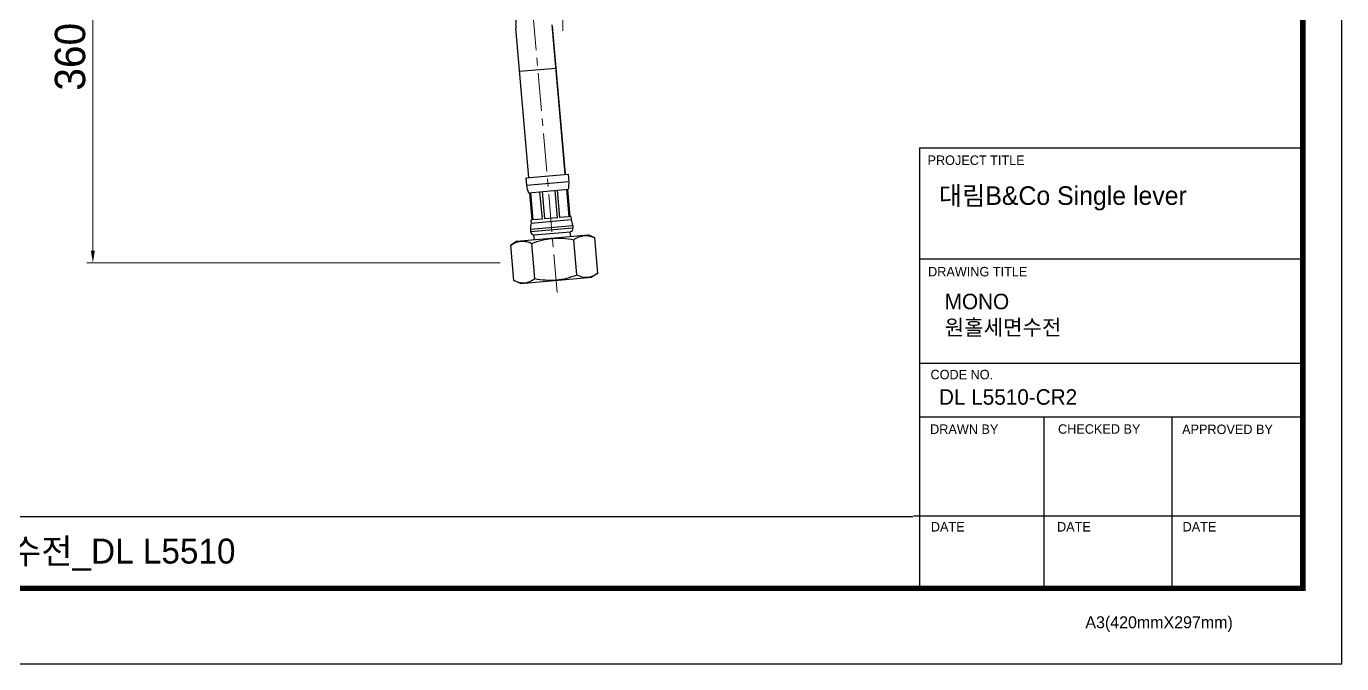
# Model space of a CAD drawing. Extents: x 0 to 790, y 0 to 579.
# Drawn here: x 356.9 to 789.9, y 0 to 209.8 of the extents above; entities that cross this region are included whole.
import ezdxf

# ---------------------------------------------------------------- set-up
doc = ezdxf.new("R2010")
doc.units = 0
doc.header["$LTSCALE"] = 10
doc.header["$MEASUREMENT"] = 0
doc.header["$PDMODE"] = 3
doc.header["$PDSIZE"] = -10
doc.linetypes.add('CENTER', pattern=[2, 1.25, -0.25, 0.25, -0.25])
doc.layers.get('0').update_dxf_attribs({"linetype": 'CONTINUOUS'})
doc.layers.get('DEFPOINTS').update_dxf_attribs({"linetype": 'CONTINUOUS'})
doc.layers.add('BODY', color=7, linetype='CONTINUOUS')
doc.layers.add('DEF_LAYER_ASSEM_MEMBER', color=7, linetype='CONTINUOUS')
doc.styles.add('Daelim Dimension', font='')
doc.styles.get('Daelim Dimension').set_extended_font_data('나눔고딕')
doc.dimstyles.new('DEFAULT', dxfattribs={"dimscale": 2, "dimtxt": 2, "dimasz": 2, "dimexe": 0, "dimexo": 2, "dimgap": 1, "dimtad": 1, "dimdec": 0, "dimzin": 9, "dimdsep": 46, "dimtxsty": 'Daelim Dimension', "dimcen": 0.5, "dimclrd": 5, "dimclre": 5, "dimclrt": 256, "dimadec": 1, "dimazin": 0, "dimtfac": 1, "dimtdec": 0, "dimtix": 1, "dimtmove": 0, "dimatfit": 3, "dimfxl": 0, "dimtolj": 1, "dimtzin": 1, "dimlwd": 9, "dimlwe": 9, "dimarcsym": 0})

# ---------------------------------------------------------------- blocks, each defined once
blk = doc.blocks.new('*D6')
at = {"color": 5, "lineweight": 9, "ltscale": 0.5, "transparency": 16777216}
for p, q in [((495.36, 267.58), (376.76, 267.58)), ((378.76, 135.95), (378.76, 263.58)), ((512.89, 131.95), (376.76, 131.95))]:
    blk.add_line(p, q, dxfattribs=at)
at = {"color": 5, "ltscale": 0.5, "transparency": 16777216}
for points in [[(378.1, 263.58), (379.43, 263.58), (378.76, 267.58)], [(378.1, 135.95), (379.43, 135.95), (378.76, 131.95)]]:
    blk.add_solid(points, dxfattribs=at)
at = {"layer": 'DEFPOINTS', "color": 0, "ltscale": 0.5, "transparency": 16777216}
for p in [(378.76, 267.58), (499.36, 267.58), (516.89, 131.95)]:
    blk.add_point(p, dxfattribs=at)
at = {"color": 7, "ltscale": 0.5, "transparency": 16777216, "insert": (371.31, 199.76), "char_height": 10, "attachment_point": 5, "rotation": 90, "style": 'Daelim Dimension'}
blk.add_mtext('\\A1;360', dxfattribs=at)

msp = doc.modelspace()

# ---------------------------------------------------------------- linework, layer by layer
at = {"color": 5, "ltscale": 40}
for p, q in [((777.1, 169.65), (650.86, 169.65)), ((777.1, 133.17), (650.86, 133.17)), ((777.1, 133.17), (650.86, 133.17)), ((777.1, 98.84), (650.86, 98.84)), ((777.1, 98.84), (650.86, 98.84)), ((777.1, 81.14), (650.86, 81.14)), ((777.1, 81.14), (650.86, 81.14)), ((691.87, 81.14), (691.87, 24.78)), ((733.95, 81.14), (733.95, 24.78)), ((777.1, 48.58), (648.87, 48.58)), ((777.1, 48.58), (651.85, 48.58)), ((777.1, 24.78), (668.91, 24.78))]:
    msp.add_line(p, q, dxfattribs=at)
at = {"color": 5, "ltscale": 0.5}
msp.add_line((650.86, 169.65), (650.86, 24.02), dxfattribs=at)
at = {"color": 5}
msp.add_line((12.7, 48.49), (648.72, 48.49), dxfattribs=at)
at = {"ltscale": 0.5}
msp.add_lwpolyline([(0, 0), (789.88, 0), (789.88, 578.76), (0, 578.76)], close=True, dxfattribs=at)
at = {"color": 5, "linetype": 'ByBlock', "lineweight": 200, "const_width": 1.82}
msp.add_lwpolyline([(12.7, 24.78), (777.1, 24.78), (777.1, 565.32), (12.7, 565.32)], close=True, dxfattribs=at)
at = {"layer": 'BODY', "color": 1, "linetype": 'CENTER', "lineweight": 5}
for p, q in [((533.45, 280.78), (533.45, 206.48)), ((531.65, 122.19), (518.75, 269.65))]:
    msp.add_line(p, q, dxfattribs=at)
at = {"layer": 'DEF_LAYER_ASSEM_MEMBER', "color": 7, "linetype": 'Continuous'}
for p, q in [((522.29, 160.02), (517.99, 209.19)), ((534.24, 161.07), (529.94, 210.24)), ((534.31, 161.07), (530.05, 209.78)), ((521.33, 159.94), (535.27, 161.16)), ((535.27, 161.16), (535.49, 158.67)), ((521.33, 159.94), (521.54, 157.45)), ((522.16, 154.99), (535.31, 156.14)), ((534.63, 156.08), (535.42, 147.12)), ((534.96, 156.11), (535.75, 147.15)), ((522.51, 155.02), (523.29, 146.06)), ((522.84, 155.05), (523.62, 146.09)), ((525.83, 155.31), (526.62, 146.35)), ((526.62, 155.38), (527.41, 146.42)), ((530.85, 155.75), (531.63, 146.79)), ((531.64, 155.82), (532.42, 146.86)), ((522.8, 143.04), (522.88, 142.21)), ((523.29, 146.06), (522.94, 146.03)), ((522.94, 146.03), (523.03, 145.03)), ((523.03, 145.03), (536.18, 146.18)), ((526.62, 146.35), (523.62, 146.09)), ((531.63, 146.79), (527.41, 146.42)), ((535.42, 147.12), (532.42, 146.86)), ((536.09, 147.18), (535.75, 147.15)), ((536.09, 147.18), (536.18, 146.18)), ((536.75, 144.26), (536.82, 143.43)), ((518.35, 139.1), (516.39, 137.72)), ((518.35, 139.1), (541.82, 141.15)), ((523.98, 141.1), (535.93, 142.14)), ((524.11, 139.6), (523.98, 141.1)), ((536.06, 140.65), (535.93, 142.14)), ((538.1, 127.98), (537.09, 139.53)), ((543.99, 140.14), (541.82, 141.15)), ((545, 128.58), (543.99, 140.14)), ((517.4, 126.17), (516.39, 137.72)), ((524.3, 126.77), (523.29, 138.33)), ((519.57, 125.15), (517.4, 126.17)), ((519.57, 125.15), (543.04, 127.21)), ((545, 128.58), (543.04, 127.21))]:
    msp.add_line(p, q, dxfattribs=at)
at = {"layer": 'DEF_LAYER_ASSEM_MEMBER', "color": 9, "linetype": 'Continuous'}
for p, q in [((531.26, 195.94), (519.24, 194.89)), ((521.54, 157.45), (535.49, 158.67)), ((522.8, 143.04), (536.75, 144.26)), ((522.88, 142.21), (536.82, 143.43))]:
    msp.add_line(p, q, dxfattribs=at)
at = {"layer": 'DEF_LAYER_ASSEM_MEMBER', "color": 7, "linetype": 'Continuous'}
for centre, radius, start, end in [((529.51, 158.14), 8, 185, 203.1949), ((527.52, 157.97), 8, 346.8051, 5), ((527.79, 143.48), 5, 161.9261, 185), ((535.63, 143.32), 1.2, 284.4706, 5), ((531.77, 143.83), 5, 5, 28.0739), ((524.07, 142.31), 1.2, 185, 275), ((541.2, 132.34), 5.14, 275.0094, 276.0224), ((541.03, 133.08), 5.91, 287.0867, 288.6552), ((520.49, 130.52), 5.14, 273.9772, 275.0075)]:
    msp.add_arc(centre, radius, start, end, dxfattribs=at)
for points, start_tangent, end_tangent in [([(522.93, 221.56), (521.19, 221.01), (519.83, 219.78), (518.95, 218.17), (518.43, 216.41), (518.14, 214.59), (517.99, 212.76), (517.96, 211.84), (517.95, 210.92), (517.95, 210.02), (517.99, 209.18)], (-0.996195, -0.087156), (0.0865, -0.996252)), ([(516.39, 137.72), (516.93, 138.08), (518.63, 138.87)], (0.819152, 0.573576), (0.955966, 0.293477)), ([(518.63, 138.87), (519.77, 139.09), (520.94, 139.06), (522.12, 138.79), (523.29, 138.33)], (0.955966, 0.293477), (0.906224, -0.422798)), ([(523.29, 138.33), (526.63, 139.4), (530.1, 140), (533.61, 140.01), (537.09, 139.53)], (0.932926, 0.360069), (0.981278, -0.192598)), ([(537.09, 139.53), (538.73, 140.46), (539.58, 140.75), (540.45, 140.9), (541.33, 140.91), (542.22, 140.77), (543.99, 140.14)], (0.819039, 0.573739), (0.906308, -0.422618)), ([(517.4, 126.17), (519.13, 125.55), (519.99, 125.4), (520.85, 125.39)], (0.906308, -0.422618), (0.997591, 0.069369)), ([(520.94, 125.4), (521.81, 125.55), (522.66, 125.84), (524.3, 126.77)], (0.996182, 0.087296), (0.819039, 0.573739)), ([(524.3, 126.77), (527.78, 126.29), (531.29, 126.31), (534.76, 126.9), (538.1, 127.98)], (0.981278, -0.192598), (0.932926, 0.360069)), ([(538.1, 127.98), (539.88, 127.35), (540.77, 127.21), (541.65, 127.21)], (0.906224, -0.422798), (0.996181, 0.08731)), ([(541.74, 127.22), (542, 127.26), (542.77, 127.43)], (0.994482, 0.104908), (0.955888, 0.293732)), ([(542.92, 127.48), (543.45, 127.69), (545, 128.58)], (0.947489, 0.319788), (0.819152, 0.573576))]:
    msp.add_spline(points, degree=3, dxfattribs=dict(at, start_tangent=start_tangent, end_tangent=end_tangent))

# ---------------------------------------------------------------- texts
at = {"color": 5, "ltscale": 40, "style": 'Daelim Dimension'}
for s, height, p in [('PROJECT TITLE', 3.1171, (653.54, 164.16)), ('DRAWING TITLE', 3.1171, (653.73, 127.47)), ('CODE NO.', 3.117, (654.52, 93.6)), ('DRAWN BY', 3.117, (654.39, 75.63)), ('CHECKED BY', 3.117, (696.51, 75.68)), ('APPROVED BY', 3.1171, (737.35, 75.58)), ('DATE', 3.117, (654.64, 43.5)), ('DATE', 3.117, (696.18, 43.5)), ('DATE', 3.117, (737.5, 43.5)), ('A3(420mmX297mm)', 3.9341, (705.5, 11.66))]:
    msp.add_text(s, height=height, dxfattribs=at).set_placement(p)
at = {"attachment_point": 1, "style": 'Daelim Dimension'}
for s, insert, char_height, width in [('대림B&Co Single lever', (657.24, 157.12), 6.1103, 98.2071), (' MONO\\P 원홀세면수전 ', (657.3, 121.76), 5.101, 85.8447), ('DL L5510-CR2', (657.3, 90.34), 5.101, 85.8447)]:
    msp.add_mtext(s, dxfattribs=dict(at, insert=insert, char_height=char_height, width=width))
at = {"color": 2, "insert": (154.51, 41.16), "char_height": 8.198, "width": 362.8925, "attachment_point": 1, "style": 'Daelim Dimension'}
msp.add_mtext('대림B&Co Single lever_MONO_원홀세면수전_DL L5510', dxfattribs=at)

# ---------------------------------------------------------------- dimensions: what is measured, and where the dimension line sits
at = {"color": 5, "ltscale": 0.5}
dim = msp.add_linear_dim(base=(378.76, 267.58), p1=(516.89, 131.95), p2=(499.36, 267.58), angle=90, text='360', dimstyle='DEFAULT', override={"dimtxt": 5, "dimexe": 1, "dimdec": 0, "dimclrd": 5, "dimclre": 5, "dimclrt": 7}, dxfattribs=at)
dim.commit()
dim.dimension.update_dxf_attribs({"geometry": '*D6', "text_midpoint": (371.31, 199.76)})

doc.saveas('drawing.dxf')
